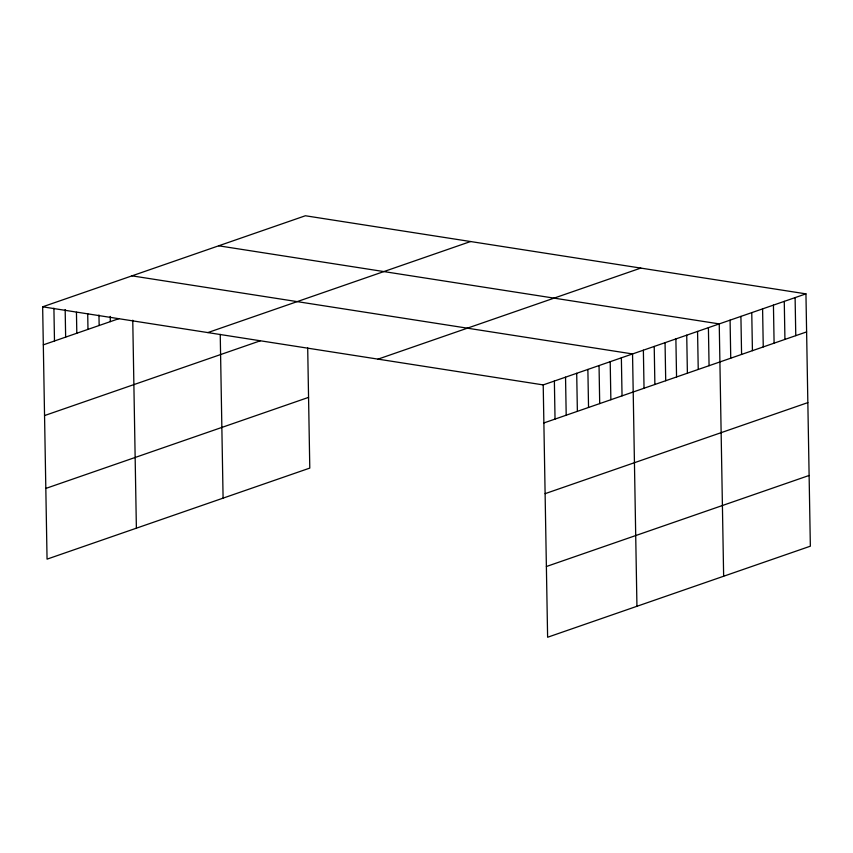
<?xml version="1.0" encoding="UTF-8"?>
<svg xmlns="http://www.w3.org/2000/svg" width="853" height="853" viewBox="0 0 853 853"><rect width="100%" height="100%" fill="white"/><g stroke="black" fill="none" stroke-linecap="round" stroke-linejoin="round"><path stroke-width="1.28" d="M307.698 347.939L309.788 468.094L47.054 559.141L42.65 306.813L305.385 215.756L805.946 293.858L810.35 546.187L547.615 637.244L543.212 384.906L805.946 293.858M43.311 344.857L118.993 318.627M207.833 332.585L470.568 241.527M44.548 415.571L260.325 340.795M378.028 359.134L640.763 268.087M45.817 488.428L308.562 397.381M543.873 422.949L806.607 331.902M545.11 493.663L807.844 402.616M546.378 566.52L809.113 475.473M218.688 245.803L719.239 323.905L723.643 576.233M131.98 275.85L632.542 353.942L636.946 606.28M42.65 306.813L543.212 384.906M795.103 297.612L795.774 335.655M784.27 301.365L784.931 339.409M773.436 305.118L774.097 343.162M762.593 308.882L763.254 346.926M751.76 312.635L752.421 350.679M740.916 316.388L741.577 354.432M730.083 320.142L730.744 358.185M708.406 327.659L709.067 365.702M697.562 331.412L698.234 369.456M686.729 335.165L687.39 373.209M675.885 338.918L676.557 376.962M665.052 342.682L665.713 380.726M654.219 346.435L654.88 384.479M643.375 350.188L644.036 388.232M621.368 357.812L622.04 395.856M610.204 361.683L610.865 399.726M599.041 365.553L599.702 403.597M587.877 369.424L588.538 407.467M576.703 373.294L577.374 411.338M565.539 377.165L566.2 415.208M554.375 381.035L555.036 419.079M220.234 334.365L223.091 498.141M132.759 320.216L136.384 528.188M110.218 316.388L110.314 321.634M98.959 315.013L99.151 325.505M87.71 313.637L87.976 329.375M76.45 312.251L76.813 333.246M65.169 309.564L65.649 337.116M53.91 308.189L54.485 340.987"/></g></svg>
